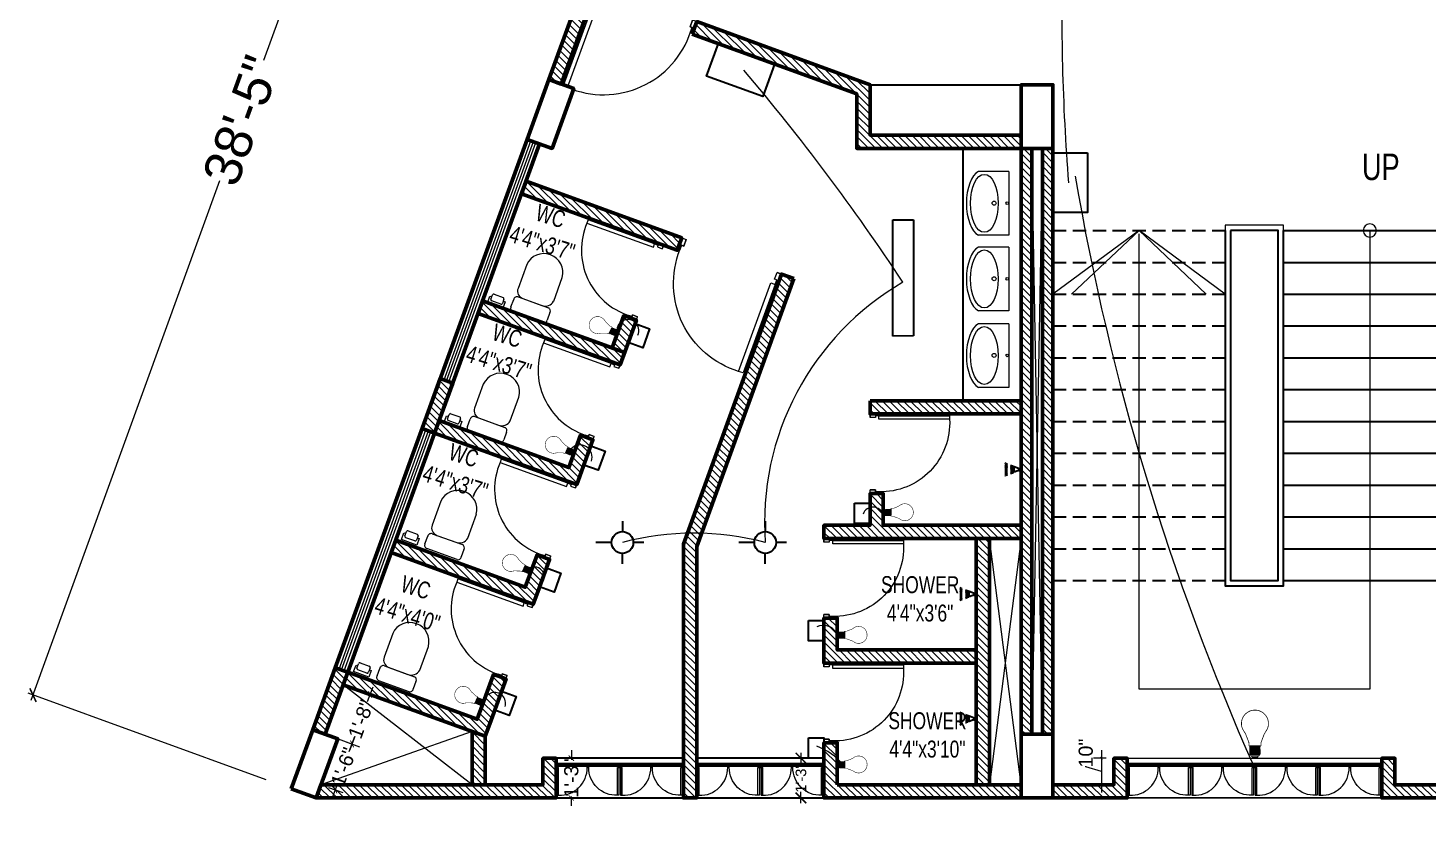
# Model space of a CAD drawing. Header units: inches. Extents: x -20263 to 10253, y -4567 to 3195.
# Drawn here: x -3590 to -3062, y -1530 to -1226 of the extents above; entities that cross this region are included whole.
import ezdxf

# ---------------------------------------------------------------- set-up
doc = ezdxf.new("R2010")
doc.units = ezdxf.units.IN
doc.header["$MEASUREMENT"] = 0
doc.linetypes.add('DASHED2', pattern=[0.375, 0.25, -0.125])
for name, color, linetype, lineweight in [('A-TEXT', 7, 'Continuous', 5), ('ar-DOOR-WOOD', 44, 'Continuous', 0), ('Dimension', 18, 'Continuous', 9), ('e conduit 1', 90, 'Continuous', 5), ('e conduit 2', 210, 'Continuous', 5), ('illustr-TOILET FIXTURE', 171, 'Continuous', 0), ('Main Wall', 250, 'Continuous', 13), ('window', 160, 'Continuous', 9)]:
    doc.layers.add(name, color=color, linetype=linetype, lineweight=lineweight)
for name, color, linetype in [('BOX', 7, 'Continuous'), ('Electrical Installation', 50, 'Continuous'), ('plug ins', 7, 'Continuous')]:
    doc.layers.add(name, color=color, linetype=linetype)
doc.layers.add('hatch brick', color=32, linetype='Continuous', lineweight=0, transparency=0.4)
doc.styles.add('SIMPLE', font='romantic.ttf')
doc.styles.get("Standard").update_dxf_attribs({"font": 'arial.ttf'})
doc.dimstyles.new('Architectural', dxfattribs={"dimtxt": 14, "dimasz": 4, "dimexe": 2, "dimexo": 10, "dimgap": 0.09, "dimtad": 0, "dimdec": 0, "dimzin": 0, "dimdsep": 46, "dimlunit": 4, "dimtxsty": 'Standard', "dimblk": 'ARCHTICK', "dimcen": 0.09, "dimdle": 2, "dimclrd": 256, "dimclre": 256, "dimclrt": 256, "dimadec": 0, "dimazin": 0, "dimtfac": 1, "dimtdec": 0, "dimtofl": 0, "dimtmove": 1, "dimatfit": 2, "dimfxl": 12, "dimtolj": 1, "dimtzin": 0, "dimlwd": -1, "dimlwe": -1, "dimarcsym": 0})
doc.dimstyles.new('Architectural small', dxfattribs={"dimtxt": 8, "dimasz": 2, "dimexe": 3, "dimexo": 3, "dimgap": 0.09, "dimtad": 0, "dimdec": 0, "dimzin": 0, "dimdsep": 46, "dimlunit": 4, "dimtxsty": 'Standard', "dimblk": 'ARCHTICK', "dimcen": 0.09, "dimdle": 3, "dimclrd": 6, "dimclre": 6, "dimclrt": 5, "dimadec": 0, "dimazin": 0, "dimtfac": 1, "dimtdec": 0, "dimtofl": 0, "dimtmove": 1, "dimatfit": 2, "dimfxl": 12, "dimtolj": 1, "dimtzin": 0, "dimlwd": 18, "dimlwe": 18, "dimarcsym": 0})

# ---------------------------------------------------------------- blocks, each defined once
blk = doc.blocks.new('_ArchTick')
at = {"color": 0, "linetype": 'ByBlock', "const_width": 0.15}
blk.add_lwpolyline([(-0.5, -0.5), (0.5, 0.5)], dxfattribs=at)
blk = doc.blocks.new('*D233')
at = {"layer": 'Defpoints', "color": 0, "transparency": 16777216}
for p in [(-3333.68, -1079.82), (-3588.52, -1477.83), (-3491.11, -1513.22)]:
    blk.add_point(p, dxfattribs=at)
at = {"layer": 'Dimension', "transparency": 16777216}
for p, q in [((-3430.41, -1042.56), (-3501.57, -1238.45)), ((-3343.08, -1076.41), (-3432.98, -1043.75)), ((-3589.21, -1479.71), (-3518.05, -1283.82)), ((-3500.51, -1509.8), (-3590.4, -1477.15))]:
    blk.add_line(p, q, dxfattribs=at)
at = {"layer": 'Dimension', "transparency": 16777216, "xscale": 4, "yscale": 4, "zscale": 4}
for p, rotation in [((-3431.1, -1044.44), 70.0371155130217), ((-3588.52, -1477.83), 250.0371155130217)]:
    blk.add_blockref('_ArchTick', p, dxfattribs=dict(at, rotation=rotation))
at = {"layer": 'Dimension', "transparency": 16777216, "insert": (-3509.81, -1261.13), "char_height": 14, "attachment_point": 5, "rotation": 70.0371}
blk.add_mtext('\\A1;38\'-5"', dxfattribs=at)
blk = doc.blocks.new('*D238')
at = {"layer": 'Defpoints', "color": 0, "transparency": 16777216}
for p in [(-3180.78, -1501.63), (-3185.54, -1511.63), (-3180.78, -1511.63)]:
    blk.add_point(p, dxfattribs=at)
at = {"layer": 'Dimension', "color": 6, "lineweight": 18, "transparency": 16777216}
for p, q in [((-3185.54, -1498.63), (-3185.54, -1514.63)), ((-3191.4, -1504.87), (-3191.4, -1504.69)), ((-3185.54, -1506.63), (-3191.4, -1504.87)), ((-3183.78, -1501.63), (-3188.54, -1501.63)), ((-3183.78, -1511.63), (-3188.54, -1511.63))]:
    blk.add_line(p, q, dxfattribs=at)
for p, rotation in [((-3185.54, -1501.63), 90), ((-3185.54, -1511.63), 270)]:
    blk.add_blockref('_ArchTick', p, dxfattribs=dict(at, rotation=rotation))
at = {"layer": 'Dimension', "color": 5, "transparency": 16777216, "insert": (-3191.4, -1499.72), "char_height": 8, "attachment_point": 5, "rotation": 90}
blk.add_mtext('\\A1;{\\H0.66667x;10"}', dxfattribs=at)
blk = doc.blocks.new('*D239')
at = {"layer": 'Defpoints', "color": 0, "transparency": 16777216}
for p in [(-3473.6, -1494.3), (-3468.17, -1496.27), (-3479.89, -1511.63)]:
    blk.add_point(p, dxfattribs=at)
at = {"layer": 'Dimension', "color": 6, "lineweight": 18, "transparency": 16777216}
for p, q in [((-3467.15, -1493.45), (-3468.95, -1498.43)), ((-3470.78, -1495.33), (-3465.35, -1497.3)), ((-3477.07, -1512.66), (-3471.65, -1514.63)), ((-3475.49, -1516.42), (-3473.68, -1511.45))]:
    blk.add_line(p, q, dxfattribs=at)
at = {"layer": 'Dimension', "color": 6, "lineweight": 18, "transparency": 16777216, "xscale": 2, "yscale": 2, "zscale": 2}
for p, rotation in [((-3468.17, -1496.27), 70.03895655909592), ((-3474.47, -1513.6), 250.0389565590959)]:
    blk.add_blockref('_ArchTick', p, dxfattribs=dict(at, rotation=rotation))
at = {"layer": 'Dimension', "color": 5, "transparency": 16777216, "insert": (-3471.32, -1504.94), "char_height": 8, "attachment_point": 5, "rotation": 70.039}
blk.add_mtext('\\A1;{\\H0.66667x;1\'-6"}', dxfattribs=at)
blk = doc.blocks.new('*D240')
at = {"layer": 'Defpoints', "color": 0, "transparency": 16777216}
for p in [(-3471.5, -1473.92), (-3461.38, -1477.61), (-3478.29, -1492.6)]:
    blk.add_point(p, dxfattribs=at)
at = {"layer": 'Dimension', "color": 6, "lineweight": 18, "transparency": 16777216}
for p, q in [((-3468.68, -1474.95), (-3458.56, -1478.63)), ((-3460.35, -1474.79), (-3462.41, -1480.43)), ((-3475.48, -1493.62), (-3465.36, -1497.31)), ((-3469.2, -1499.1), (-3467.15, -1493.45))]:
    blk.add_line(p, q, dxfattribs=at)
at = {"layer": 'Dimension', "color": 6, "lineweight": 18, "transparency": 16777216, "xscale": 2, "yscale": 2, "zscale": 2}
for p, rotation in [((-3461.38, -1477.61), 70.00234317512712), ((-3468.17, -1496.28), 250.0023431751271)]:
    blk.add_blockref('_ArchTick', p, dxfattribs=dict(at, rotation=rotation))
at = {"layer": 'Dimension', "color": 5, "transparency": 16777216, "insert": (-3464.78, -1486.94), "char_height": 8, "attachment_point": 5, "rotation": 70.0023}
blk.add_mtext('\\A1;{\\H0.66667x;1\'-8"}', dxfattribs=at)
blk = doc.blocks.new('DOOR_45')
at = {"layer": 'ar-DOOR-WOOD'}
for p, q in [((-11008.75, 15426.44), (-11008.75, 15424.44)), ((-10968.75, 15426.44), (-11008.75, 15426.44)), ((-11008.75, 15424.44), (-10968.75, 15424.44)), ((-10968.75, 15427.44), (-10963.75, 15427.44)), ((-10968.75, 15427.44), (-10968.75, 15426.44)), ((-10968.75, 15424.44), (-10968.75, 15426.44)), ((-10968.75, 15426.44), (-10966.75, 15426.44)), ((-10966.75, 15426.44), (-10966.75, 15425.44)), ((-10966.75, 15425.44), (-10963.75, 15425.44)), ((-10963.75, 15427.44), (-10963.75, 15425.44)), ((-10968.75, 15382.44), (-10968.75, 15383.44)), ((-10968.75, 15383.44), (-10966.75, 15383.44)), ((-10968.75, 15382.44), (-10963.75, 15382.44)), ((-10966.75, 15384.44), (-10963.75, 15384.44)), ((-10966.75, 15383.44), (-10966.75, 15384.44)), ((-10963.75, 15382.44), (-10963.75, 15384.44))]:
    blk.add_line(p, q, dxfattribs=at)
for points in [[(-10968.75, 15426.44), (-11008.75, 15426.44), (-11008.75, 15424.44), (-10968.75, 15424.44)], [(-10963.75, 15427.44), (-10968.75, 15427.44), (-10968.75, 15426.44), (-10966.75, 15426.44), (-10966.75, 15425.44), (-10963.75, 15425.44)], [(-10968.75, 15383.44), (-10968.75, 15382.44), (-10963.75, 15382.44), (-10963.75, 15384.44), (-10966.75, 15384.44), (-10966.75, 15383.44)]]:
    blk.add_lwpolyline(points, close=True, dxfattribs=at)
blk.add_arc((-10969.89, 15422.35), 38.92, 176.90834, 271.67702, dxfattribs=at)
blk = doc.blocks.new('T-FIX-027')
at = {"layer": 'illustr-TOILET FIXTURE'}
for p, q in [((-11843.84, 14568.89), (-11843.84, 14557.43)), ((-11843.84, 14568.89), (-11843.84, 14557.43)), ((-11843.84, 14568.89), (-11819.84, 14568.89)), ((-11843.84, 14568.89), (-11819.84, 14568.89)), ((-11819.84, 14568.89), (-11819.84, 14557.43)), ((-11819.84, 14568.89), (-11819.84, 14557.43))]:
    blk.add_line(p, q, dxfattribs=at)
for centre, radius in [((-11831.91, 14568.32), 0.508), ((-11831.91, 14568.32), 0.508), ((-11831.91, 14563.34), 0.762), ((-11831.91, 14563.34), 0.762)]:
    blk.add_circle(centre, radius, dxfattribs=at)
blk.add_ellipse((-11831.84, 14559.64), major_axis=(-10.93, 0), ratio=0.480383, dxfattribs=at)
blk.add_ellipse((-11831.84, 14559.64), major_axis=(-10.93, 0), ratio=0.480383, dxfattribs=at)
blk.add_ellipse((-11831.84, 14558.89), major_axis=(-12.37, 0), ratio=0.48498, start_param=6.528919, end_param=9.179045, dxfattribs=at)
blk.add_ellipse((-11831.84, 14558.89), major_axis=(-12.37, 0), ratio=0.48498, start_param=6.528919, end_param=9.179045, dxfattribs=at)
blk = doc.blocks.new('stair final')
for points in [[(82, 124), (82, -90), (-70, -90), (-70, 124)], [(-37.5, 124), (-37.5, -49), (49.5, -49), (49.5, 122.75)], [(17, 100), (49.5, 124), (82, 100)], [(24.2, 100), (49.5, 124)], [(49.5, 124), (75, 100)], [(82, -8), (82, -90)]]:
    blk.add_lwpolyline(points)
blk.add_lwpolyline([(-5, 126), (17, 126), (17, -10), (-5, -10)], close=True)
blk.add_circle((-37.5, 124), 2.49)
at = {"layer": 'BOX', "ltscale": 2000}
for p, q in [((-5, 124), (-70, 124)), ((-5, 112), (-70, 112)), ((-5, 100), (-70, 100)), ((-5, 88), (-70, 88)), ((-5, 76), (-70, 76)), ((-5, 64), (-70, 64)), ((-5, 52), (-70, 52)), ((-5, 40), (-70, 40)), ((-5, 28), (-70, 28)), ((-5, 16), (-70, 16)), ((-5, 4), (-70, 4)), ((-5, -8), (-70, -8)), ((0, -8), (-3, -8)), ((15, -8), (12, -8))]:
    blk.add_line(p, q, dxfattribs=at)
at = {"layer": 'BOX', "linetype": 'DASHED2', "ltscale": 20}
for p, q in [((82, 124), (17, 124)), ((82, 112), (17, 112)), ((82, 100), (17, 100)), ((82, 88), (17, 88)), ((82, 76), (17, 76)), ((82, 64), (17, 64)), ((82, 52), (17, 52)), ((82, 40), (17, 40)), ((82, 28), (17, 28)), ((82, 16), (17, 16)), ((82, 4), (17, 4)), ((82, -8), (17, -8))]:
    blk.add_line(p, q, dxfattribs=at)
at = {"layer": 'BOX', "ltscale": 2000}
for points in [[(17, 124), (17, -10), (-5, -10), (-5, 124)], [(-3, 124), (15, 124)]]:
    blk.add_lwpolyline(points, dxfattribs=at)
blk.add_lwpolyline([(15, 124), (15, -8), (-3, -8), (-3, 124)], close=True, dxfattribs=at)
blk = doc.blocks.new('wc')
at = {"linetype": 'Continuous'}
for p, q in [((17796.16, 10413.89), (17808.33, 10413.89)), ((17795.02, 10409.39), (17795.02, 10412.39)), ((17809.55, 10412.39), (17809.55, 10409.39)), ((17795.14, 10404.89), (17795.14, 10395.33)), ((17808.24, 10407.89), (17796.16, 10407.89)), ((17806.43, 10407.89), (17798.79, 10407.89)), ((17809.43, 10395.33), (17809.43, 10404.89)), ((17802.29, 10388.83), (17802.29, 10388.83))]:
    blk.add_line(p, q, dxfattribs=at)
for centre, radius, start, end in [((17796.22, 10412.67), 1.22, 92.839, 193.0763), ((17808.28, 10412.6), 1.29, 350.3937, 88.0376), ((17796.22, 10409.11), 1.22, 166.9235, 267.161), ((17808.21, 10409.24), 1.35, 271.2066, 6.2687), ((17798.7, 10404.28), 3.61, 88.6213, 170.3077), ((17806.43, 10404.89), 3, 0, 90), ((17802.2, 10395.91), 7.08, 184.6705, 270.7333), ((17802.38, 10395.91), 7.08, 269.2667, 355.3295)]:
    blk.add_arc(centre, radius, start, end, dxfattribs=at)
blk = doc.blocks.new('nap')
at = {"linetype": 'Continuous'}
for p, q in [((17810.88, 10410.98), (17810.88, 10413.6)), ((17810.88, 10413.6), (17817, 10413.6)), ((17811.65, 10410.98), (17810.88, 10410.98)), ((17811.65, 10410.19), (17811.65, 10411.93)), ((17812.15, 10412.43), (17815.76, 10412.43)), ((17815.76, 10409.69), (17812.15, 10409.69)), ((17816.26, 10411.93), (17816.26, 10410.19)), ((17817, 10410.98), (17816.26, 10410.98)), ((17817, 10413.6), (17817, 10410.98))]:
    blk.add_line(p, q, dxfattribs=at)
for centre, start, end in [((17812.15, 10411.93), 90, 180), ((17812.15, 10410.19), 180, 270), ((17815.76, 10411.93), 0, 90), ((17815.76, 10410.19), 270, 0)]:
    blk.add_arc(centre, 0.5, start, end, dxfattribs=at)
blk = doc.blocks.new('toilet stair block final')
h = blk.add_hatch()
h.set_pattern_fill('ANSI31', color=256, scale=15)
h.set_pattern_definition([(45, (1.7069, -4.6996), (-1.325825, 1.325825), [])])
h.paths.add_polyline_path([(145.14, -46.57), (150.14, -44.75), (150.14, -64.82), (145.14, -64.82)])
at = {"layer": 'hatch brick'}
h = blk.add_hatch(dxfattribs=at)
h.set_pattern_fill('ANSI31', color=256, scale=15)
h.paths.add_polyline_path([(85.96, 283.35), (116.45, 199.41), (121.15, 201.12), (90.63, 285.05)])
h = blk.add_hatch(dxfattribs=at)
h.set_pattern_fill('ANSI31', color=256, scale=15)
edge = h.paths.add_edge_path()
edge.add_line((67.04, 218.27), (65.33, 222.97))
edge.add_line((65.33, 222.97), (0, 199.18))
edge.add_line((0, 199.18), (0, 180.18))
edge.add_line((0, 180.18), (-57, 180.18))
edge.add_line((-57, 180.18), (-57, 175.18))
edge.add_line((-57, 175.18), (5, 175.18))
edge.add_line((5, 175.18), (5, 195.68))
edge.add_line((5, 195.68), (67.04, 218.27))
h = blk.add_hatch(dxfattribs=at)
h.set_pattern_fill('ANSI31', color=256, scale=15)
h.paths.add_polyline_path([(-233, 175.18), (-233, -45.82), (-229, -45.82), (-229, 175.18)])
h = blk.add_hatch(dxfattribs=at)
h.set_pattern_fill('ANSI31', color=256, scale=15)
h.set_pattern_definition([(45, (7, 0), (-1.325825, 1.325825), [])])
h.paths.add_polyline_path([(-225, 175.18), (-225, -45.82), (-221, -45.82), (-221, 175.18)])
h = blk.add_hatch(dxfattribs=at)
h.set_pattern_fill('ANSI31', color=256, scale=15)
h.set_pattern_definition([(45, (164, 0), (-1.325825, 1.325825), [])])
h.paths.add_polyline_path([(-69, 175.18), (-69, -45.82), (-65, -45.82), (-65, 175.18)])
h = blk.add_hatch(dxfattribs=at)
h.set_pattern_fill('ANSI31', color=256, scale=15)
h.paths.add_polyline_path([(-61, 175.18), (-61, -45.82), (-57, -45.82), (-57, 175.18)])
h = blk.add_hatch(dxfattribs=at)
h.set_pattern_fill('ANSI31', color=256, scale=15)
h.set_pattern_definition([(45, (-1.4041, 77.1201), (-1.325825, 1.325825), [])])
h.paths.add_polyline_path([(131.46, 158.06), (72.72, 136.72), (71.01, 141.42), (129.75, 162.76)])
h = blk.add_hatch(dxfattribs=at)
h.set_pattern_fill('ANSI31', color=256, scale=15)
edge = h.paths.add_edge_path()
edge.add_line((28.72, 126.06), (33.42, 127.77))
edge.add_line((33.42, 127.77), (70.4, 25.94))
edge.add_line((70.4, 25.94), (70.4, -69.82))
edge.add_line((70.4, -69.82), (65.4, -69.82))
edge.add_line((65.4, -69.82), (65.4, 25.06))
edge.add_line((65.4, 25.06), (28.72, 126.06))
h = blk.add_hatch(dxfattribs=at)
h.set_pattern_fill('ANSI31', color=256, scale=15)
h.set_pattern_definition([(45, (-1.0627, 76.1802), (-1.325825, 1.325825), [])])
edge = h.paths.add_edge_path()
edge.add_line((94.28, 93.48), (88.13, 110.4))
edge.add_line((88.13, 110.4), (92.83, 112.11))
edge.add_line((92.83, 112.11), (97.27, 99.88))
edge.add_line((97.27, 99.88), (146.14, 117.64))
edge.add_line((146.14, 117.64), (147.85, 112.94))
edge.add_line((147.85, 112.94), (94.28, 93.48))
h = blk.add_hatch(dxfattribs=at)
h.set_pattern_fill('ANSI31', color=256, scale=15)
h.set_pattern_definition([(45, (-56625.152, -18759.7349), (-1.325825215, 1.325825215), [])])
edge = h.paths.add_edge_path()
edge.add_line((157.41, 86.62), (162.11, 88.33))
edge.add_line((162.11, 88.33), (168.94, 69.53))
edge.add_line((168.94, 69.53), (164.23, 67.82))
edge.add_line((164.23, 67.82), (157.4, 86.62))
h = blk.add_hatch(dxfattribs=at)
h.set_pattern_fill('ANSI31', color=256, scale=15)
h.paths.add_polyline_path([(0, 80), (0, 75), (-57, 75), (-57, 80)])
h = blk.add_hatch(dxfattribs=at)
h.set_pattern_fill('ANSI31', color=256, scale=15)
h.set_pattern_definition([(45, (15.3236, 31.0638), (-1.325825, 1.325825), [])])
edge = h.paths.add_edge_path()
edge.add_line((110.66, 48.37), (104.52, 65.29))
edge.add_line((104.52, 65.29), (109.22, 66.99))
edge.add_line((109.22, 66.99), (113.66, 54.77))
edge.add_line((113.66, 54.77), (162.52, 72.52))
edge.add_line((162.52, 72.52), (164.23, 67.82))
edge.add_line((164.23, 67.82), (110.66, 48.37))
h = blk.add_hatch(dxfattribs=at)
h.set_pattern_fill('ANSI31', color=256, scale=15)
h.paths.add_polyline_path([(0, 28), (-57, 28), (-57, 33), (-5, 33), (-5, 45), (0, 45), (0, 33), (17.4, 33), (17.4, 28)])
h = blk.add_hatch(dxfattribs=at)
h.set_pattern_fill('ANSI31', color=256, scale=15)
h.paths.add_polyline_path([(-45, -64.82), (-40, -64.82), (-40, 28), (-45, 28)])
h = blk.add_hatch(dxfattribs=at)
h.set_pattern_fill('ANSI31', color=256, scale=15)
h.set_pattern_definition([(45, (15.3236, 31.0638), (-1.325825, 1.325825), [])])
h.paths.add_polyline_path([(125.34, 7.95), (120.9, 20.17), (125.6, 21.88), (130.04, 9.66), (178.91, 27.41), (180.62, 22.71), (127.05, 3.25)])
h = blk.add_hatch(dxfattribs=at)
h.set_pattern_fill('ANSI31', color=256, scale=15)
h.set_pattern_definition([(45, (17.4023, 0), (-1.325825, 1.325825), [])])
h.paths.add_polyline_path([(-40, -14), (12.4, -14), (12.4, -2), (17.4, -2), (17.4, -19), (-40, -19)])
h = blk.add_hatch(dxfattribs=at)
h.set_pattern_fill('ANSI31', color=256, scale=15)
h.paths.add_polyline_path([(201.71, -20.7), (197.01, -22.41), (205.51, -45.81), (210.21, -44.1)])
h = blk.add_hatch(dxfattribs=at)
h.set_pattern_fill('ANSI31', color=256, scale=15)
h.set_pattern_definition([(45, (33.4168, -18.7522), (-1.325825, 1.325825), [])])
h.paths.add_polyline_path([(143.44, -41.87), (137.29, -24.95), (141.99, -23.24), (148.14, -40.16), (197.01, -22.41), (198.72, -27.11), (145.14, -46.57)])
h = blk.add_hatch(dxfattribs=at)
h.set_pattern_fill('ANSI31', color=256, scale=15)
h.paths.add_polyline_path([(12.4, -64.82), (0, -64.82), (-57, -64.82), (-57, -69.82), (17.4, -69.82), (17.4, -49), (12.4, -49)])
h = blk.add_hatch(dxfattribs=at)
h.set_pattern_fill('ANSI31', color=256, scale=15)
h.paths.add_polyline_path([(-193, -64.82), (-193, -54.82), (-198, -54.82), (-198, -64.82), (-221, -64.82), (-221, -69.82), (-193, -69.82)])
h = blk.add_hatch(dxfattribs=at)
h.set_pattern_fill('ANSI31', color=256, scale=15)
h.paths.add_polyline_path([(-97, -64.82), (-97, -69.82), (-69, -69.82), (-69, -64.82), (-92, -64.82), (-92, -54.82), (-97, -54.82)])
h = blk.add_hatch(dxfattribs=at)
h.set_pattern_fill('ANSI31', color=256, scale=15)
h.paths.add_polyline_path([(118.4, -54.82), (123.4, -54.82), (123.4, -64.82), (207.11, -64.82), (208.92, -69.82), (118.4, -69.82)])
for points in [[(-62, 367), (-62, 362), (57.4, 362), (85.96, 283.35)], [(90.63, 285.05), (60.9, 367), (-57, 367)], [(-229, 175.18), (-225, -45.82)], [(-229, -45.82), (-225, 175.18)], [(-65, -45.82), (-61, 175.18)], [(-65, 175.18), (-61, -45.82)], [(-57, 28), (-45, -64.82)], [(-57, -64.82), (-45, 28)], [(150.14, -64.82), (198.72, -27.11)], [(150.14, -44.75), (207.11, -64.82)]]:
    blk.add_lwpolyline(points)
at = {"color": 0, "lineweight": 50}
for points in [[(85.96, 283.35), (116.45, 199.41), (121.15, 201.12), (90.63, 285.05), (85.96, 283.35)], [(67.04, 218.27), (65.33, 222.97), (0, 199.18), (0, 180.18), (-57, 180.18), (-57, 175.18), (5, 175.18), (5, 195.68), (67.04, 218.27)], [(124.63, 176.85), (197.01, -22.41), (201.71, -20.7), (129.33, 178.56)], [(28.72, 126.06), (33.42, 127.77), (70.4, 25.94), (70.4, -69.82), (65.4, -69.82), (65.4, 25.06), (28.72, 126.06)], [(94.28, 93.48), (88.13, 110.4), (92.83, 112.11), (97.27, 99.88), (146.14, 117.64), (147.85, 112.94), (94.28, 93.48), (94.28, 93.48)], [(157.41, 86.62), (162.11, 88.33), (168.94, 69.53), (164.23, 67.82), (157.4, 86.62)], [(0, 80), (0, 75), (-57, 75), (-57, 80), (0, 80)], [(110.66, 48.37), (104.52, 65.29), (109.22, 66.99), (113.66, 54.77), (162.52, 72.52), (164.23, 67.82), (110.66, 48.37), (110.66, 48.37)], [(0, 28), (-57, 28), (-57, 33), (-5, 33), (-5, 45), (0, 45), (0, 33), (17.4, 33), (17.4, 28), (0, 28)], [(125.34, 7.95), (120.9, 20.17), (125.6, 21.88), (130.04, 9.66), (178.91, 27.41), (180.62, 22.71), (127.05, 3.25), (125.34, 7.95)], [(143.44, -41.87), (137.29, -24.95), (141.99, -23.24), (148.14, -40.16), (197.01, -22.41), (198.72, -27.11), (145.14, -46.57), (143.44, -41.87)], [(12.4, -64.82), (0, -64.82), (0, -64.82), (-57, -64.82), (-57, -69.82), (17.4, -69.82), (17.4, -69.82), (17.4, -49), (12.4, -49), (12.4, -64.82)]]:
    blk.add_lwpolyline(points, dxfattribs=at)
at = {"color": 1, "lineweight": 50}
for points in [[(129.33, 178.56), (121.14, 201.12), (111.74, 197.7), (119.93, 175.15)], [(218.32, -66.4), (210.21, -44.07), (200.81, -47.49), (208.92, -69.82)]]:
    blk.add_lwpolyline(points, close=True, dxfattribs=at)
blk.add_lwpolyline([(-57, 175.18), (-69, 175.18), (-69, 199.18), (-57, 199.18), (-57, 175.18)], dxfattribs=at)
at = {"color": 0, "lineweight": 50}
for points in [[(-61, 175.18), (-61, -45.82), (-57, -45.82), (-57, 175.18)], [(131.46, 158.06), (72.72, 136.72), (71.01, 141.42), (129.75, 162.76)], [(147.85, 112.94), (94.28, 93.48), (92.57, 98.18), (146.14, 117.64)], [(-45, -64.82), (-40, -64.82), (-40, 28), (-45, 28)], [(-40, -14), (12.4, -14), (12.4, -2), (17.4, -2), (17.4, -19), (-40, -19)], [(201.71, -20.7), (197.01, -22.41), (205.51, -45.81), (210.21, -44.1)], [(145.14, -46.57), (150.14, -44.75), (150.14, -64.82), (145.14, -64.82)], [(-193, -64.82), (-193, -54.82), (-198, -54.82), (-198, -64.82), (-221, -64.82), (-221, -69.82), (-193, -69.82)], [(-97, -64.82), (-97, -69.82), (-69, -69.82), (-69, -64.82), (-92, -64.82), (-92, -54.82), (-97, -54.82)], [(118.4, -54.82), (118.4, -54.82), (123.4, -54.82), (123.4, -64.82), (207.11, -64.82), (208.92, -69.82), (118.4, -69.82)]]:
    blk.add_lwpolyline(points, close=True, dxfattribs=at)
blk.add_lwpolyline([(-193, -69.82), (-97, -69.82), (-97, -54.82), (-193, -54.82)], close=True)
at = {"layer": 'BOX', "ltscale": 2000}
for p, q in [((0, 199.18), (-57, 199.18)), ((-57, 175.18), (-57, 80.18)), ((-35, 175.18), (-35, 80.18))]:
    blk.add_line(p, q, dxfattribs=at)
for points in [[(65.4, -69.82), (17.4, -69.82), (17.4, -54.82), (65.4, -54.82)], [(118.4, -69.82), (70.4, -69.82), (70.4, -54.82), (118.4, -54.82)]]:
    blk.add_lwpolyline(points, close=True, dxfattribs=at)
at = {"layer": 'Main Wall', "color": 1, "lineweight": 50}
for points in [[(-233, 175.18), (-221, 175.18), (-221, 199.18), (-233, 199.18), (-233, 175.18)], [(-233, -69.82), (-221, -69.82), (-221, -45.82), (-233, -45.82), (-233, -69.82)], [(-69, -69.82), (-57, -69.82), (-57, -45.82), (-69, -45.82), (-69, -69.82)]]:
    blk.add_lwpolyline(points, dxfattribs=at)
at = {"layer": 'Main Wall', "color": 0, "lineweight": 50}
for points in [[(-233, 175.18), (-233, -45.82), (-229, -45.82), (-229, 175.18)], [(-225, 175.18), (-225, -45.82), (-221, -45.82), (-221, 175.18)], [(-69, 175.18), (-69, -45.82), (-65, -45.82), (-65, 175.18)]]:
    blk.add_lwpolyline(points, close=True, dxfattribs=at)
at = {"layer": 'window', "ltscale": 2000}
for points in [[(158.82, 87.14), (126.05, 177.37)], [(159.76, 87.48), (126.98, 177.71)], [(160.7, 87.82), (127.92, 178.05)], [(199.36, -21.55), (166.59, 68.68)], [(200.3, -21.21), (167.53, 69.02)], [(198.42, -21.9), (165.65, 68.34)]]:
    blk.add_lwpolyline(points, dxfattribs=at)
at = {"extrusion": (0, 0, -1)}
for p, xscale, yscale, zscale, rotation in [((16117.31, 4701.45), 0.8888892124533201, 0.8888892124533201, -0.8888892124533201, 69.99006771556789), ((3281.08, -12023.71), 0.6666666666666669, 0.6666666666666669, -0.6666666666666669, 340.0389565718659), ((3264.7, -12068.82), 0.6666666666666669, 0.6666666666666669, -0.6666666666666669, 340.0389565718659), ((3248.31, -12113.94), 0.6666666666666669, 0.6666666666666669, -0.6666666666666669, 340.0389565718659), ((3231.93, -12159.05), 0.6666666666666669, 0.6666666666666669, -0.6666666666666669, 340.0389565718659)]:
    blk.add_blockref('DOOR_45', p, dxfattribs=dict(at, xscale=xscale, yscale=yscale, zscale=zscale, rotation=rotation))
blk.add_blockref('stair final', (-151, 20.18))
at = {"extrusion": (0, 0, -1), "zscale": -1, "rotation": 160.0389565718658}
for name, p in [('wc', (20158.79, 3822.37)), ('nap', (20157.38, 3822.57)), ('wc', (20142.41, 3777.25)), ('nap', (20141, 3777.46)), ('wc', (20126.36, 3733.08)), ('nap', (20124.95, 3733.28)), ('wc', (20108.27, 3683.26)), ('nap', (20106.86, 3683.46))]:
    blk.add_blockref(name, p, dxfattribs=at)
at = {"xscale": 0.666666606798147, "yscale": 0.666666606798147, "zscale": 0.666666606798147}
for p in [(7309.17, -10209.96), (7326.57, -10256.96), (7326.57, -10303.96)]:
    blk.add_blockref('DOOR_45', p, dxfattribs=at)
at = {"layer": 'illustr-TOILET FIXTURE', "extrusion": (0, 0, -1), "zscale": -1, "rotation": 270}
for p in [(-14516.54, -11677.4), (-14516.54, -11705.92), (-14516.54, -11734.81)]:
    blk.add_blockref('T-FIX-027', p, dxfattribs=at)
at = {"layer": 'Main Wall', "xscale": 0.888888888888914, "yscale": 0.888888888888914, "zscale": 0.888888888888914, "rotation": 109.9621850072985}
blk.add_blockref('DOOR_45', (9595.65, 13969.5), dxfattribs=at)
blk = doc.blocks.new('DOOR_40')
at = {"layer": 'ar-DOOR-WOOD'}
for p, q in [((-11029.1, 15421.4), (-11064.1, 15421.4)), ((-11064.1, 15421.4), (-11064.1, 15419.4)), ((-11029.1, 15422.4), (-11024.1, 15422.4)), ((-11029.1, 15422.4), (-11029.1, 15421.4)), ((-11029.1, 15419.4), (-11029.1, 15421.4)), ((-11029.1, 15421.4), (-11027.1, 15421.4)), ((-11027.1, 15421.4), (-11027.1, 15420.4)), ((-11027.1, 15420.4), (-11024.1, 15420.4)), ((-11024.1, 15422.4), (-11024.1, 15420.4)), ((-11064.1, 15419.4), (-11029.1, 15419.4)), ((-11029.1, 15383.4), (-11027.1, 15383.4)), ((-11029.1, 15382.4), (-11029.1, 15383.4)), ((-11029.1, 15382.4), (-11024.1, 15382.4)), ((-11027.1, 15383.4), (-11027.1, 15384.4)), ((-11027.1, 15384.4), (-11024.1, 15384.4)), ((-11024.1, 15382.4), (-11024.1, 15384.4))]:
    blk.add_line(p, q, dxfattribs=at)
blk.add_arc((-11029.4, 15418.2), 34.8, 178.03, 270.3561, dxfattribs=at)
blk = doc.blocks.new('ftt')
at = {"layer": 'plug ins', "linetype": 'Continuous'}
for p, q in [((76688.16, 107266.81), (76688.07, 107267.06)), ((76688.16, 107266.81), (76688.07, 107267.06)), ((76688.3, 107266.45), (76688.2, 107266.7)), ((76688.3, 107266.45), (76688.2, 107266.7)), ((76688.44, 107266.09), (76688.34, 107266.34)), ((76688.44, 107266.09), (76688.34, 107266.34)), ((76688.77, 107266.81), (76688.7, 107267.06)), ((76688.87, 107266.45), (76688.8, 107266.7)), ((76688.98, 107264.67), (76688.89, 107264.92)), ((76688.98, 107264.67), (76688.89, 107264.92)), ((76688.97, 107266.09), (76688.9, 107266.34)), ((76689.12, 107264.31), (76689.02, 107264.56)), ((76689.12, 107264.31), (76689.02, 107264.56)), ((76689.26, 107263.95), (76689.16, 107264.2)), ((76689.26, 107263.95), (76689.16, 107264.2)), ((76689.34, 107266.81), (76689.3, 107267.06)), ((76689.37, 107264.67), (76689.3, 107264.92)), ((76689.39, 107263.6), (76689.3, 107263.85)), ((76689.39, 107263.6), (76689.3, 107263.85)), ((76689.41, 107266.45), (76689.36, 107266.7)), ((76689.47, 107264.31), (76689.4, 107264.56)), ((76689.47, 107266.09), (76689.43, 107266.34)), ((76689.44, 107263.47), (76691.44, 107263.47)), ((76690.06, 107261.85), (76689.44, 107263.47)), ((76690.06, 107261.85), (76689.44, 107263.47)), ((76690.06, 107261.85), (76689.44, 107263.47)), ((76689.57, 107263.95), (76689.5, 107264.2)), ((76689.67, 107263.6), (76689.6, 107263.85)), ((76689.74, 107264.67), (76689.69, 107264.92)), ((76689.8, 107264.31), (76689.76, 107264.56)), ((76689.87, 107263.95), (76689.82, 107264.2)), ((76689.9, 107266.81), (76689.87, 107267.06)), ((76689.93, 107263.6), (76689.89, 107263.85)), ((76689.93, 107266.45), (76689.91, 107266.7)), ((76689.96, 107266.09), (76689.94, 107266.34)), ((76690.09, 107264.67), (76690.07, 107264.92)), ((76690.12, 107264.31), (76690.1, 107264.56)), ((76690.16, 107263.95), (76690.13, 107264.2)), ((76690.19, 107263.6), (76690.17, 107263.85)), ((76690.44, 107266.81), (76690.44, 107267.06)), ((76690.44, 107266.45), (76690.44, 107266.7)), ((76690.44, 107266.09), (76690.44, 107266.34)), ((76690.44, 107264.67), (76690.44, 107264.92)), ((76690.44, 107264.31), (76690.44, 107264.56)), ((76690.44, 107263.95), (76690.44, 107264.2)), ((76690.44, 107263.6), (76690.44, 107263.85)), ((76690.69, 107263.6), (76690.71, 107263.85)), ((76690.72, 107263.95), (76690.74, 107264.2)), ((76690.75, 107264.31), (76690.78, 107264.56)), ((76690.79, 107264.67), (76690.81, 107264.92)), ((76690.81, 107261.85), (76691.44, 107263.47)), ((76690.92, 107266.09), (76690.94, 107266.34)), ((76690.94, 107263.6), (76690.99, 107263.85)), ((76690.95, 107266.45), (76690.98, 107266.7)), ((76690.99, 107266.81), (76691.01, 107267.06)), ((76691.01, 107263.95), (76691.06, 107264.2)), ((76691.08, 107264.31), (76691.12, 107264.56)), ((76691.14, 107264.67), (76691.19, 107264.92)), ((76691.21, 107263.6), (76691.28, 107263.85)), ((76691.31, 107263.95), (76691.38, 107264.2)), ((76691.41, 107266.09), (76691.46, 107266.34)), ((76691.41, 107264.31), (76691.48, 107264.56)), ((76691.48, 107266.45), (76691.52, 107266.7)), ((76691.48, 107263.6), (76691.58, 107263.85)), ((76691.51, 107264.67), (76691.58, 107264.92)), ((76691.54, 107266.81), (76691.59, 107267.06)), ((76691.62, 107263.95), (76691.72, 107264.2)), ((76691.76, 107264.31), (76691.85, 107264.56)), ((76691.9, 107264.67), (76691.99, 107264.92)), ((76691.91, 107266.09), (76691.98, 107266.34)), ((76692.01, 107266.45), (76692.09, 107266.7)), ((76692.12, 107266.81), (76692.19, 107267.06)), ((76692.45, 107266.09), (76692.54, 107266.34)), ((76692.58, 107266.45), (76692.68, 107266.7)), ((76692.72, 107266.81), (76692.82, 107267.06)), ((76690.06, 107261.85), (76690.06, 107260.87)), ((76690.81, 107261.85), (76690.81, 107260.87))]:
    blk.add_line(p, q, dxfattribs=at)
blk = doc.blocks.new('drter')
at = {"layer": 'plug ins', "rotation": 90}
blk.add_blockref('ftt', (183966.31, 30586.27), dxfattribs=at)
blk = doc.blocks.new('*D228')
at = {"layer": 'Defpoints', "color": 0, "transparency": 16777216}
for p in [(-3391.19, -1501.63), (-3391.19, -1516.63), (-3385.45, -1516.63)]:
    blk.add_point(p, dxfattribs=at)
at = {"layer": 'Dimension', "color": 6, "lineweight": 18, "transparency": 16777216}
for p, q in [((-3385.45, -1498.63), (-3385.45, -1502.2)), ((-3388.19, -1501.63), (-3382.45, -1501.63)), ((-3388.19, -1516.63), (-3382.45, -1516.63)), ((-3385.45, -1519.63), (-3385.45, -1516.06))]:
    blk.add_line(p, q, dxfattribs=at)
at = {"layer": 'Dimension', "color": 6, "lineweight": 18, "transparency": 16777216, "xscale": 2, "yscale": 2, "zscale": 2}
for p, rotation in [((-3385.45, -1501.63), 90), ((-3385.45, -1516.63), 270)]:
    blk.add_blockref('_ArchTick', p, dxfattribs=dict(at, rotation=rotation))
at = {"layer": 'Dimension', "color": 5, "transparency": 16777216, "insert": (-3385.45, -1509.13), "char_height": 8, "attachment_point": 5, "rotation": 90}
blk.add_mtext('\\A1;{\\H0.66667x;1\'-3"}', dxfattribs=at)
blk = doc.blocks.new('*D229')
at = {"layer": 'Defpoints', "color": 0, "transparency": 16777216}
for p in [(-3290.19, -1501.63), (-3298.84, -1516.63), (-3290.19, -1516.63)]:
    blk.add_point(p, dxfattribs=at)
at = {"layer": 'Dimension', "transparency": 16777216}
for p, q in [((-3298.84, -1499.63), (-3298.84, -1503.91)), ((-3300.19, -1501.63), (-3300.84, -1501.63)), ((-3298.84, -1518.63), (-3298.84, -1514.35)), ((-3300.19, -1516.63), (-3300.84, -1516.63))]:
    blk.add_line(p, q, dxfattribs=at)
at = {"layer": 'Dimension', "transparency": 16777216, "xscale": 4, "yscale": 4, "zscale": 4}
for p, rotation in [((-3298.84, -1501.63), 90), ((-3298.84, -1516.63), 270)]:
    blk.add_blockref('_ArchTick', p, dxfattribs=dict(at, rotation=rotation))
at = {"layer": 'Dimension', "transparency": 16777216, "insert": (-3298.84, -1509.13), "char_height": 14, "attachment_point": 5, "rotation": 90}
blk.add_mtext('\\A1;{\\H0.28571x;1\'-3"}', dxfattribs=at)
blk = doc.blocks.new('LED')
for p, q in [((-12.1, -25.6), (11.9, -25.6)), ((-11.6, -7.7), (11.7, -7.7)), ((-11.6, -11), (11.7, -9.6)), ((-11.6, -13.3), (11.7, -11.8)), ((-11.5, -15.5), (11.8, -14.1)), ((-11.3, -17.8), (11.9, -16.3)), ((-11.2, -20), (12.1, -18.6)), ((-11.2, -22.2), (12.1, -20.8)), ((-11.2, -24.5), (12.1, -23.1))]:
    blk.add_line(p, q)
at = {"lineweight": 9}
blk.add_line((7.8, -3.1), (-7.8, -3.1), dxfattribs=at)
for points, const_width in [([(5.3, 0), (5.4, 0), (5.7, 0), (6.1, -0.1), (6.6, -0.3), (7, -0.6), (7.2, -0.9), (7.4, -1.2), (7.5, -1.5), (7.7, -2), (7.7, -2.5), (7.8, -3.1), (7.7, -2.5), (7.7, -2), (7.5, -1.5), (7.4, -1.2), (7.2, -0.9), (7, -0.6), (6.6, -0.3), (6.1, -0.1), (5.7, 0), (5.4, 0), (5.3, 0), (-5.3, 0), (-5.4, 0), (-5.5, 0), (-5.8, 0), (-6.1, -0.1), (-6.4, -0.2), (-6.7, -0.5), (-7, -0.7), (-7.3, -1.1), (-7.6, -1.7), (-7.7, -2.3), (-7.8, -3.1), (-7.8, -3.1), (-7.9, -3.2), (-8.1, -3.2), (-8.3, -3.3), (-8.9, -3.6), (-9.6, -4.1), (-10.3, -4.7), (-11, -5.4), (-11.2, -5.9), (-11.4, -6.4), (-11.6, -7), (-11.6, -7.7), (-12.2, -7.7), (-12.1, -26)], 2), ([(-5.3, 0), (-5.4, 0), (-5.5, 0), (-5.8, 0), (-6.1, -0.1), (-6.4, -0.2), (-6.7, -0.5), (-7, -0.7), (-7.3, -1.1), (-7.6, -1.7), (-7.7, -2.3), (-7.8, -3.1)], 1), ([(-0.1, -111.1), (-0.2, -111.1), (-1, -111.1), (-1.8, -111.1), (-2.6, -111.1), (-3.4, -111), (-4.2, -110.9), (-5, -110.8), (-5.8, -110.6), (-6.6, -110.5), (-7.4, -110.3), (-8.1, -110.1), (-8.9, -109.9), (-9.6, -109.7), (-10.4, -109.5), (-11.1, -109.2), (-11.8, -108.9), (-12.5, -108.7), (-13.2, -108.3), (-13.9, -108), (-14.6, -107.7), (-15.3, -107.3), (-16, -106.9), (-16.6, -106.6), (-17.3, -106.2), (-17.9, -105.7), (-18.5, -105.3), (-19.2, -104.8), (-19.8, -104.4), (-20.4, -103.9), (-20.9, -103.4), (-21.5, -102.9), (-22.1, -102.4), (-22.6, -101.9), (-23.1, -101.3), (-23.7, -100.8), (-24.2, -100.2), (-24.6, -99.6), (-25.1, -99), (-25.6, -98.4), (-26, -97.8), (-26.5, -97.2), (-26.9, -96.5), (-27.3, -95.9), (-27.7, -95.2), (-28.1, -94.6), (-28.4, -93.9), (-28.8, -93.2), (-29.1, -92.5), (-29.4, -91.8), (-29.7, -91.1), (-30, -90.4), (-30.2, -89.6), (-30.5, -88.9), (-30.7, -88.1), (-30.9, -87.4), (-31.1, -86.6), (-31.2, -85.9), (-31.4, -85.1), (-31.5, -84.3), (-31.6, -83.5), (-31.7, -82.7), (-31.8, -81.9), (-31.8, -81.1), (-31.9, -80.3), (-31.9, -79.5), (-31.9, -78.2), (-31.8, -77), (-31.7, -75.8), (-31.5, -74.6), (-31.3, -73.4), (-31.1, -72.2), (-30.8, -71.1), (-30.4, -69.9), (-30, -68.8), (-29.6, -67.7), (-29.2, -66.6), (-22.1, -55), (-14.6, -35.3), (-14.1, -29.7), (-14.1, -27.1), (-12.1, -25.6)], 1.8), ([(-0.1, -111.1), (0, -111.1), (0.8, -111.1), (1.6, -111.1), (2.5, -111.1), (3.3, -111), (4, -110.9), (4.8, -110.8), (5.6, -110.6), (6.4, -110.5), (7.2, -110.3), (7.9, -110.1), (8.7, -109.9), (9.4, -109.7), (10.2, -109.5), (10.9, -109.2), (11.6, -108.9), (12.3, -108.7), (13, -108.3), (13.7, -108), (14.4, -107.7), (15.1, -107.3), (15.8, -106.9), (16.4, -106.6), (17.1, -106.2), (17.7, -105.7), (18.3, -105.3), (19, -104.8), (19.6, -104.4), (20.2, -103.9), (20.7, -103.4), (21.3, -102.9), (21.9, -102.4), (22.4, -101.9), (22.9, -101.3), (23.5, -100.8), (24, -100.2), (24.5, -99.6), (24.9, -99), (25.4, -98.4), (25.8, -97.8), (26.3, -97.2), (26.7, -96.5), (27.1, -95.9), (27.5, -95.2), (27.9, -94.6), (28.2, -93.9), (28.6, -93.2), (28.9, -92.5), (29.2, -91.8), (29.5, -91.1), (29.8, -90.4), (30, -89.6), (30.3, -88.9), (30.5, -88.1), (30.7, -87.4), (30.9, -86.6), (31, -85.9), (31.2, -85.1), (31.3, -84.3), (31.4, -83.5), (31.5, -82.7), (31.6, -81.9), (31.6, -81.1), (31.7, -80.3), (31.7, -79.5), (31.7, -78.2), (31.6, -77), (31.5, -75.8), (31.3, -74.6), (31.1, -73.4), (30.9, -72.2), (30.6, -71.1), (30.2, -69.9), (29.9, -68.8), (29.4, -67.7), (29, -66.6), (21.9, -55), (14.4, -35.3), (13.9, -29.7), (13.9, -27.1), (11.9, -25.6)], 1.8), ([(11.9, -26.1), (11.9, -7.7), (11.7, -7.7), (11.6, -7), (11.4, -6.4), (11.2, -5.9), (11, -5.4), (10.3, -4.7), (9.6, -4.1), (8.9, -3.6), (8.3, -3.3), (7.9, -3.2), (7.8, -3.1), (7.8, -3.1)], 2)]:
    blk.add_lwpolyline(points, dxfattribs=dict(const_width=const_width))
at = {"color": 7, "lineweight": 20}
blk.add_open_spline([(-9.8, -25.6), (-9.8, -25.6), (9.4, -25.6), (9.4, -25.6)], degree=3, dxfattribs=at)

msp = doc.modelspace()

# ---------------------------------------------------------------- linework, layer by layer
at = {"color": 30, "true_color": 0xf8991e}
for p, q in [((-3366.204, -1412.265), (-3366.204, -1416.194)), ((-3312.311, -1412.265), (-3312.311, -1416.194)), ((-3370.309, -1420.299), (-3376.213, -1420.299)), ((-3358.17, -1420.299), (-3362.099, -1420.299)), ((-3316.416, -1420.299), (-3322.319, -1420.299)), ((-3304.277, -1420.299), (-3308.205, -1420.299)), ((-3366.204, -1428.333), (-3366.204, -1424.404)), ((-3312.311, -1428.333), (-3312.311, -1424.404))]:
    msp.add_line(p, q, dxfattribs=at)
at = {"color": 116, "true_color": 0x136734}
for points in [[(-3329.955, -1232.14), (-3308.805, -1239.84), (-3313.281, -1252.134), (-3334.43, -1244.434)], [(-3190.762, -1273.33), (-3190.762, -1295.837), (-3203.846, -1295.837), (-3203.846, -1273.33)], [(-3361.373, -1337.671), (-3355.918, -1339.652), (-3358.534, -1346.854), (-3363.989, -1344.873)], [(-3378.121, -1383.872), (-3372.666, -1385.854), (-3375.282, -1393.056), (-3380.737, -1391.075)], [(-3278.588, -1405.441), (-3272.784, -1405.441), (-3272.784, -1413.103), (-3278.588, -1413.103)], [(-3394.821, -1429.838), (-3389.366, -1431.819), (-3391.982, -1439.021), (-3397.437, -1437.04)], [(-3295.99, -1449.654), (-3290.187, -1449.654), (-3290.187, -1457.316), (-3295.99, -1457.316)], [(-3411.74, -1476.377), (-3406.285, -1478.358), (-3408.9, -1485.56), (-3414.355, -1483.579)], [(-3295.99, -1493.97), (-3290.187, -1493.97), (-3290.187, -1501.632), (-3295.99, -1501.632)]]:
    msp.add_lwpolyline(points, close=True, dxfattribs=at)
at = {"color": 150}
for points in [[(-3391.187, -1503.632), (-3343.187, -1503.632), (-3343.187, -1504.632), (-3391.187, -1504.632)], [(-3391.187, -1503.632), (-3343.787, -1503.632), (-3343.787, -1504.132), (-3391.187, -1504.132)], [(-3338.187, -1503.632), (-3290.187, -1503.632), (-3290.187, -1504.632), (-3338.187, -1504.632)], [(-3338.187, -1503.632), (-3290.787, -1503.632), (-3290.787, -1504.132), (-3338.187, -1504.132)], [(-3175.784, -1503.632), (-3080.384, -1503.632), (-3080.384, -1504.632), (-3175.784, -1504.632)], [(-3175.784, -1503.632), (-3080.384, -1503.632), (-3080.384, -1504.132), (-3175.784, -1504.132)]]:
    msp.add_lwpolyline(points, close=True, dxfattribs=at)
at = {"color": 30, "true_color": 0xf8991e}
for centre in [(-3366.204, -1420.299), (-3312.311, -1420.299)]:
    msp.add_circle(centre, 4.105, dxfattribs=at)
at = {"layer": 'e conduit 1', "color": 18, "true_color": 0x000000}
for centre, radius, start, end in [((-2423.626, -1222.111), 776.793, 178.09489, 184.612937), ((-3955.403, -1780.882), 832.752, 33.427682, 40.312113), ((-2270.027, -1123.588), 938.859, 189.722055, 203.944934), ((-3207.806, -1412.751), 104.777, 120.13164, 184.13121), ((-3339.257, -1521.564), 104.789, 75.09887, 104.90113)]:
    msp.add_arc(centre, radius, start, end, dxfattribs=at)
at = {"layer": 'e conduit 2', "color": 18, "true_color": 0x000000}
for centre, radius, start, end in [((-3364.132, -1340.357), 4.13, 334.54292, 204.6616), ((-3382.177, -1388.065), 4.553, 339.86245, 136.75658), ((-3271.691, -1410.805), 3.892, 13.26661, 162.4618), ((-3399.331, -1433.245), 3.694, 337.93301, 154.33463), ((-3290.403, -1457.215), 5.664, 27.73623, 116.19277), ((-3414.386, -1480.999), 4.141, 344.11251, 167.97625), ((-3300.329, -1518.235), 22.371, 39.02472, 70.61223)]:
    msp.add_arc(centre, radius, start, end, dxfattribs=at)
at = {"layer": 'Electrical Installation', "color": 32, "true_color": 0xcd6928}
for p, q in [((-3264.194, -1298.624), (-3256.419, -1298.598)), ((-3264.165, -1342.431), (-3264.194, -1298.624)), ((-3256.419, -1298.598), (-3256.346, -1342.395)), ((-3256.346, -1342.395), (-3264.165, -1342.431))]:
    msp.add_line(p, q, dxfattribs=at)

# ---------------------------------------------------------------- block references
at = {"color": 1}
for p, xscale, yscale, zscale, rotation in [((-3368.156, -1341.416), 0.1009623816748633, 0.1009623816748633, 0.1009623816748633, 247.2534811011758), ((-3384.712, -1386.546), 0.1009623816748633, 0.1009623816748633, 0.1009623816748633, 247.2534811011758), ((-3267.687, -1409.006), -0.1009623816748633, 0.1009623816748633, 0.1009623816748633, 90.8567684996851), ((-3400.889, -1431.095), 0.1009623816748633, 0.1009623816748633, 0.1009623816748633, 247.2534811011758), ((-3285.124, -1455.257), -0.1009623816748633, 0.1009623816748633, 0.1009623816748633, 90.8567684996851), ((-3418.841, -1480.848), 0.1009623816748633, 0.1009623816748633, 0.1009623816748633, 247.2534811011758), ((-3127.609, -1501.294), 0.1600169301085914, 0.1600169301085914, 0.1600169301085914, 180.0489376703887), ((-3285.124, -1504.138), -0.1009623816748633, 0.1009623816748633, 0.1009623816748633, 90.8567684996851)]:
    msp.add_blockref('LED', p, dxfattribs=dict(at, xscale=xscale, yscale=yscale, zscale=zscale, rotation=rotation))
at = {"layer": 'Main Wall', "lineweight": 35, "xscale": -1}
msp.add_blockref('toilet stair block final', (-3272.784, -1446.816), dxfattribs=at)
at = {"layer": 'Main Wall', "xscale": 0.2999999999999545, "yscale": 0.2999999999999545, "zscale": 0.2999999999999545, "rotation": 90}
for p in [(1235.547, 1803.608), (1259.547, 1803.608), (1288.547, 1803.608), (1312.547, 1803.608), (1450.949, 1803.608), (1474.949, 1803.608), (1498.949, 1803.608), (1522.949, 1803.608)]:
    msp.add_blockref('DOOR_40', p, dxfattribs=at)
at = {"layer": 'Main Wall', "extrusion": (0, 0, -1), "xscale": 0.2999999999999545, "yscale": 0.2999999999999545, "zscale": -0.2999999999999545, "rotation": 90}
for p in [(7993.92, 1803.608), (7969.92, 1803.608), (7940.92, 1803.608), (7916.92, 1803.608), (7778.518, 1803.608), (7754.518, 1803.608), (7730.518, 1803.608), (7706.518, 1803.608)]:
    msp.add_blockref('DOOR_40', p, dxfattribs=at)
at = {"layer": 'plug ins'}
for p in [(-79921.22, -108669.523), (-79938.22, -108716.523), (-79938.22, -108763.523)]:
    msp.add_blockref('drter', p, dxfattribs=at)

# ---------------------------------------------------------------- texts
at = {"layer": 'A-TEXT', "insert": (-3046.601, -1283.768), "char_height": 10, "width": 67.05491, "attachment_point": 9, "style": 'SIMPLE'}
msp.add_mtext('\\pxqc,t7;{\\fSwis721 LtCn BT|b0|i0|c0|p34;UP}', dxfattribs=at)
at = {"layer": 'A-TEXT', "char_height": 6.4, "width": 47.01397, "attachment_point": 9, "style": 'SIMPLE'}
for s, insert, rotation in [('\\pxqc;{\\fSwis721 LtCn BT|b0|i0|c0|p34;WC\\P4\'4"x3\'7"}', (-3374.922, -1317.452), 342.84544), ('\\pxqc;{\\fSwis721 LtCn BT|b0|i0|c0|p34;WC\\P4\'4"x3\'7"}', (-3391.308, -1362.568), 342.84544), ('\\pxqc;{\\fSwis721 LtCn BT|b0|i0|c0|p34;WC\\P4\'4"x3\'7"}', (-3407.692, -1407.678), 342.84544), ('\\pxqc;{\\fSwis721 LtCn BT|b0|i0|c0|p34;WC\\P4\'4"x4\'0"}', (-3425.785, -1457.494), 342.84544), ('\\pxqc;{\\fSwis721 LtCn BT|b0|i0|c0|p34;SHOWER\\P4\'4"x3\'6"}', (-3230.405, -1450.229), 359.84544), ('\\pxqc;{\\fSwis721 LtCn BT|b0|i0|c0|p34;SHOWER\\P4\'4"x3\'10"}', (-3227.637, -1501.54), 359.84544)]:
    msp.add_mtext(s, dxfattribs=dict(at, insert=insert, rotation=rotation))

# ---------------------------------------------------------------- dimensions: what is measured, and where the dimension line sits
at = {"layer": 'Dimension'}
dim = msp.add_aligned_dim(p1=(-3333.684, -1079.82), p2=(-3491.11, -1513.216), distance=-103.641, dimstyle='Architectural', dxfattribs=at)
dim.commit()
dim.dimension.update_dxf_attribs({"geometry": '*D233', "text_midpoint": (-3509.81, -1261.134)})
for p1, p2, distance, picture, middle in [((-3478.295, -1492.596), (-3471.499, -1473.924), -10.769, '*D240', (-3464.777, -1486.943)), ((-3479.889, -1511.632), (-3473.595, -1494.303), -5.77, '*D239', (-3471.319, -1504.937))]:
    dim = msp.add_aligned_dim(p1=p1, p2=p2, distance=distance, text='{\\H0.66667x;<>}', dimstyle='Architectural small', dxfattribs=at)
    dim.commit()
    dim.dimension.update_dxf_attribs({"geometry": picture, "text_midpoint": middle})
for base, p1, p2, text, dimstyle, picture, middle in [((-3298.842, -1516.632), (-3290.187, -1501.632), (-3290.187, -1516.632), '{\\H0.28571x;<>}', 'Architectural', '*D229', (-3298.842, -1509.132)), ((-3385.45, -1516.632), (-3391.187, -1501.632), (-3391.187, -1516.632), '{\\H0.66667x;<>}', 'Architectural small', '*D228', (-3385.45, -1509.132))]:
    dim = msp.add_linear_dim(base=base, p1=p1, p2=p2, angle=90, text=text, dimstyle=dimstyle, dxfattribs=at)
    dim.commit()
    dim.dimension.update_dxf_attribs({"geometry": picture, "text_midpoint": middle})
dim = msp.add_aligned_dim(p1=(-3180.784, -1501.632), p2=(-3180.784, -1511.632), distance=-4.753, text='{\\H0.66667x;<>}', dimstyle='Architectural small', override={"dimasz": 1}, dxfattribs=at)
dim.commit()
dim.dimension.update_dxf_attribs({"geometry": '*D238', "text_midpoint": (-3191.396, -1504.605)})

doc.saveas('drawing.dxf')
